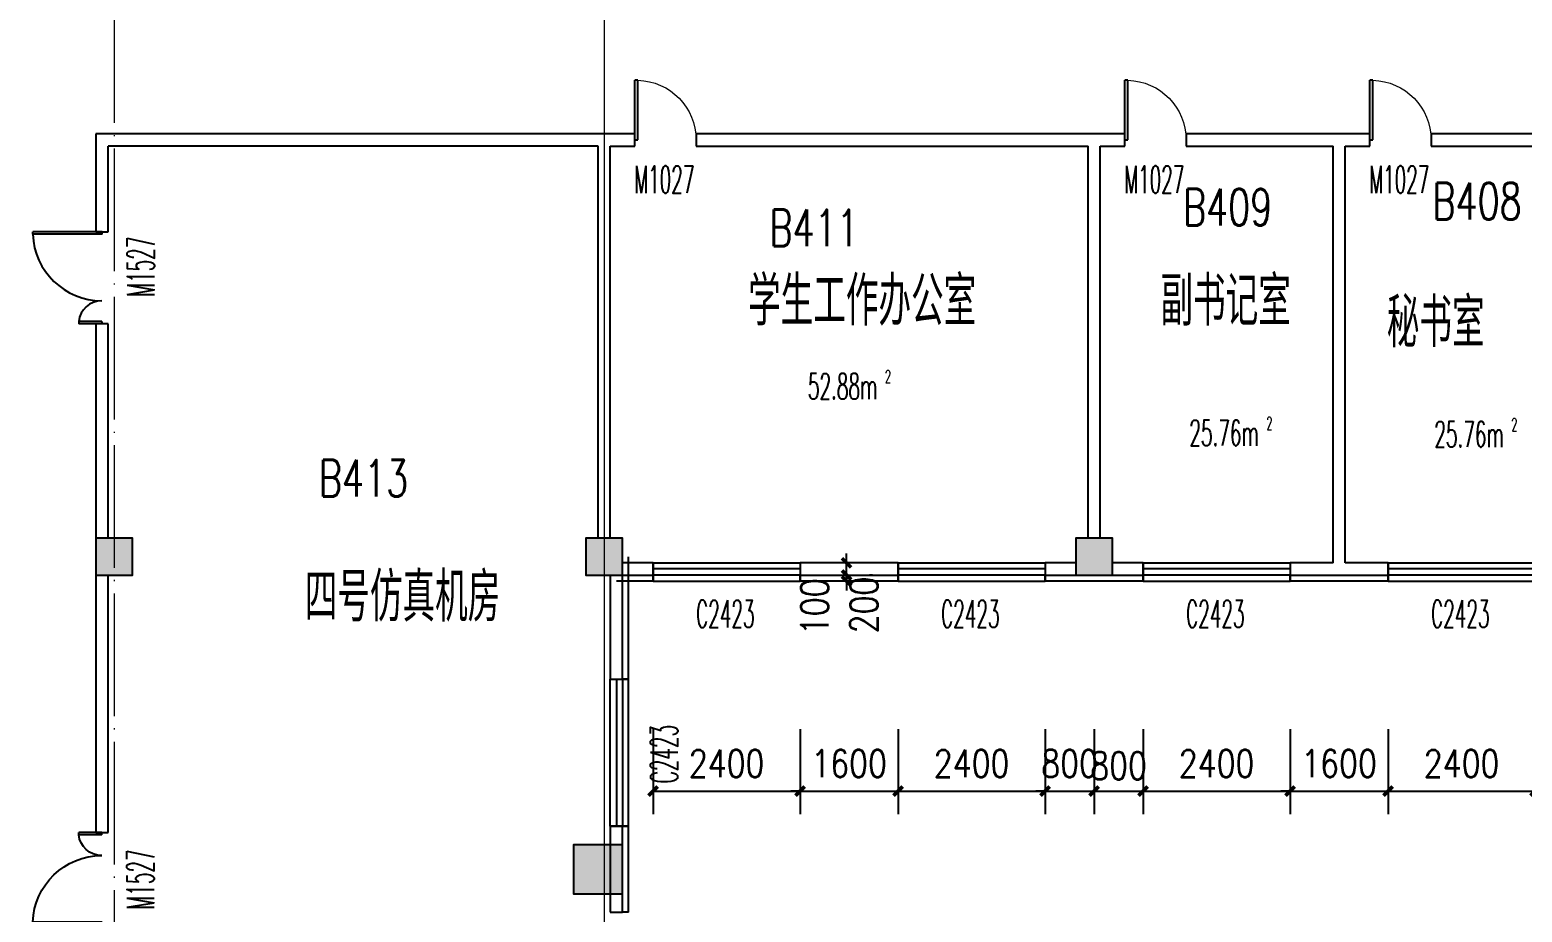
# Model space of a CAD drawing. Extents: x 1417642 to 3570900, y 124798 to 1191112.
# Drawn here: x 1523634 to 1547999, y 301417 to 315814 of the extents above; entities that cross this region are included whole.
import ezdxf

# ---------------------------------------------------------------- set-up
doc = ezdxf.new("R2010")
doc.units = 0
doc.header["$LTSCALE"] = 1000
doc.header["$MEASUREMENT"] = 0
doc.linetypes.add('DOTE', pattern=[2.42, 2, -0.2, 0.02, -0.2])
doc.layers.get('0').update_dxf_attribs({"linetype": 'CONTINUOUS'})
doc.layers.get('Defpoints').update_dxf_attribs({"linetype": 'CONTINUOUS'})
for name, color, linetype in [('colu', 2, 'CONTINUOUS'), ('COLUMN', 9, 'CONTINUOUS'), ('DOTE', 1, 'DOTE'), ('PUB_DIM', 3, 'CONTINUOUS'), ('PUB_HATCH', 8, 'CONTINUOUS'), ('PUB_TEXT', 40, 'CONTINUOUS'), ('SPACE', 7, 'CONTINUOUS'), ('SURFACE', 6, 'CONTINUOUS'), ('tiaozheng', 20, 'CONTINUOUS'), ('WALL', 4, 'CONTINUOUS'), ('WINDOW', 2, 'CONTINUOUS'), ('WINDOW_TEXT', 7, 'CONTINUOUS'), ('填充', 252, 'CONTINUOUS'), ('柱填充', 8, 'CONTINUOUS')]:
    doc.layers.add(name, color=color, linetype=linetype)
doc.styles.add('_TCH_SPACE', font='ROMANS', dxfattribs={"width": 0.7, "height": 5, "bigfont": 'Z'})
doc.styles.add('_TCH_WINDOW', font='ROMANS.shx', dxfattribs={"width": 0.7, "height": 400, "bigfont": 'Z.shx'})
doc.styles.add('DIM_FONT', font='SIMPLEX.shx', dxfattribs={"width": 0.8})
doc.styles.add('Z', font='ROMANS', dxfattribs={"width": 0.7, "bigfont": 'Z'})
doc.dimstyles.new('DIMN150', dxfattribs={"dimscale": 1.5, "dimtxt": 300, "dimasz": 100, "dimexe": 250, "dimexo": 300, "dimgap": 150, "dimtad": 1, "dimdec": 0, "dimzin": 0, "dimdsep": 46, "dimtxsty": 'DIM_FONT', "dimblk": 'ARCHTICK', "dimcen": 0.09, "dimdle": 1.5, "dimclrt": 7, "dimazin": 2, "dimtfac": 1, "dimtdec": 0, "dimtix": 1, "dimtmove": 2, "dimatfit": 3, "dimldrblk": 'ARCHTICK', "dimfxl": 1, "dimtolj": 1, "dimtzin": 0, "dimarcsym": 0})

# ---------------------------------------------------------------- blocks, each defined once
blk = doc.blocks.new('i89')
at = {"layer": '柱填充'}
h = blk.add_hatch(color=256, dxfattribs=at)
h.paths.add_polyline_path([(1555333, 501498), (1555333, 502098), (1554733, 502098), (1554733, 501498)])
h.paths.add_polyline_path([(1525733, 501498), (1525733, 502098), (1525133, 502098), (1525133, 501498)])
h.paths.add_polyline_path([(1517733, 501498), (1517733, 502098), (1517133, 502098), (1517133, 501498)])
h.paths.add_polyline_path([(1509733, 501498), (1509733, 502098), (1509133, 502098), (1509133, 501498)])
h.paths.add_polyline_path([(1501733, 501498), (1501733, 502098), (1501133, 502098), (1501133, 501498)])
h.paths.add_polyline_path([(1498133, 501498), (1498133, 502098), (1497533, 502098), (1497533, 501498)])
h.paths.add_polyline_path([(1498133, 529448), (1498133, 530148), (1497433, 530148), (1497433, 529448)])
h.paths.add_polyline_path([(1498133, 537448), (1498133, 538148), (1497433, 538148), (1497433, 537448)])
h.paths.add_polyline_path([(1541783, 545398), (1541783, 546098), (1541083, 546098), (1541083, 545398)])
h.paths.add_polyline_path([(1565333, 559098), (1565333, 559698), (1564733, 559698), (1564733, 559098)])
h.paths.add_polyline_path([(1565383, 549098), (1565383, 549798), (1564683, 549798), (1564683, 549098)])
h.paths.add_polyline_path([(1565333, 545498), (1565333, 546098), (1564733, 546098), (1564733, 545498)])
h.paths.add_polyline_path([(1565383, 538098), (1564683, 538098), (1564683, 537498), (1565383, 537498)])
h.paths.add_polyline_path([(1565333, 529498), (1565333, 530098), (1564733, 530098), (1564733, 529498)])
h.paths.add_polyline_path([(1565333, 519498), (1565333, 520098), (1564733, 520098), (1564733, 519498)])
h.paths.add_polyline_path([(1565333, 511498), (1565333, 512098), (1564733, 512098), (1564733, 511498)])
h.paths.add_polyline_path([(1565333, 501498), (1565333, 502098), (1564733, 502098), (1564733, 501498)])
h.paths.add_polyline_path([(1555333, 559098), (1555333, 559698), (1554733, 559698), (1554733, 559098)])
h.paths.add_polyline_path([(1555333, 549098), (1555333, 549698), (1554733, 549698), (1554733, 549098)])
h.paths.add_polyline_path([(1555333, 545498), (1555333, 546098), (1554733, 546098), (1554733, 545498)])
h.paths.add_polyline_path([(1555333, 537498), (1555333, 538098), (1554733, 538098), (1554733, 537498)])
h.paths.add_polyline_path([(1555433, 529448), (1555433, 530148), (1554733, 530148), (1554733, 529448)])
h.paths.add_polyline_path([(1555433, 519448), (1555433, 520148), (1554733, 520148), (1554733, 519448)])
h.paths.add_polyline_path([(1555433, 511498), (1555433, 512198), (1554733, 512198), (1554733, 511498)])
h.paths.add_polyline_path([(1551733, 557298), (1551733, 557898), (1551133, 557898), (1551133, 557298)])
h.paths.add_polyline_path([(1551783, 549098), (1551783, 549798), (1551083, 549798), (1551083, 549098)])
h.paths.add_polyline_path([(1551733, 545498), (1551733, 546098), (1551133, 546098), (1551133, 545498)])
h.paths.add_polyline_path([(1551733, 537498), (1551733, 538098), (1551133, 538098), (1551133, 537498)])
h.paths.add_polyline_path([(1551733, 529498), (1551733, 530098), (1551133, 530098), (1551133, 529498)])
h.paths.add_polyline_path([(1551733, 519498), (1551733, 520098), (1551133, 520098), (1551133, 519498)])
h.paths.add_polyline_path([(1551783, 511498), (1551783, 512198), (1551083, 512198), (1551083, 511498)])
h.paths.add_polyline_path([(1551733, 501498), (1551733, 502098), (1551133, 502098), (1551133, 501498)])
h.paths.add_polyline_path([(1541733, 559098), (1541733, 559698), (1541133, 559698), (1541133, 559098)])
h.paths.add_polyline_path([(1541733, 557298), (1541733, 557898), (1541133, 557898), (1541133, 557298)])
h.paths.add_polyline_path([(1541783, 549098), (1541783, 549798), (1541083, 549798), (1541083, 549098)])
h.paths.add_polyline_path([(1541733, 537498), (1541733, 538298), (1541133, 538298), (1541133, 537498)])
h.paths.add_polyline_path([(1541733, 519298), (1541733, 520098), (1541133, 520098), (1541133, 519298)])
h.paths.add_polyline_path([(1541833, 511498), (1541833, 512298), (1541033, 512298), (1541033, 511498)])
h.paths.add_polyline_path([(1541733, 501498), (1541733, 502098), (1541133, 502098), (1541133, 501498)])
h.paths.add_polyline_path([(1533733, 559098), (1533733, 559698), (1533133, 559698), (1533133, 559098)])
h.paths.add_polyline_path([(1533783, 549098), (1533783, 549798), (1533083, 549798), (1533083, 549098)])
h.paths.add_polyline_path([(1533733, 545498), (1533733, 546098), (1533133, 546098), (1533133, 545498)])
h.paths.add_polyline_path([(1533733, 537498), (1533733, 538298), (1533133, 538298), (1533133, 537498)])
h.paths.add_polyline_path([(1533733, 519298), (1533733, 520098), (1533133, 520098), (1533133, 519298)])
h.paths.add_polyline_path([(1533833, 511498), (1533833, 512298), (1533033, 512298), (1533033, 511498)])
h.paths.add_polyline_path([(1533733, 501498), (1533733, 502098), (1533133, 502098), (1533133, 501498)])
h.paths.add_polyline_path([(1525733, 559098), (1525733, 559698), (1525133, 559698), (1525133, 559098)])
h.paths.add_polyline_path([(1525783, 549098), (1525783, 549798), (1525083, 549798), (1525083, 549098)])
h.paths.add_polyline_path([(1525733, 545498), (1525733, 546098), (1525133, 546098), (1525133, 545498)])
h.paths.add_polyline_path([(1525733, 537498), (1525733, 538298), (1525133, 538298), (1525133, 537498)])
h.paths.add_polyline_path([(1525733, 519298), (1525733, 520098), (1525133, 520098), (1525133, 519298)])
h.paths.add_polyline_path([(1525833, 511498), (1525833, 512298), (1525033, 512298), (1525033, 511498)])
h.paths.add_polyline_path([(1517733, 559098), (1517733, 559698), (1517133, 559698), (1517133, 559098)])
h.paths.add_polyline_path([(1517783, 549098), (1517783, 549798), (1517083, 549798), (1517083, 549098)])
h.paths.add_polyline_path([(1517733, 545498), (1517733, 546098), (1517133, 546098), (1517133, 545498)])
h.paths.add_polyline_path([(1517733, 537498), (1517733, 538298), (1517133, 538298), (1517133, 537498)])
h.paths.add_polyline_path([(1517733, 519298), (1517733, 520098), (1517133, 520098), (1517133, 519298)])
h.paths.add_polyline_path([(1517833, 511498), (1517833, 512298), (1517033, 512298), (1517033, 511498)])
h.paths.add_polyline_path([(1509733, 559098), (1509733, 559698), (1509133, 559698), (1509133, 559098)])
h.paths.add_polyline_path([(1509783, 549098), (1509783, 549798), (1509083, 549798), (1509083, 549098)])
h.paths.add_polyline_path([(1509733, 545498), (1509733, 546098), (1509133, 546098), (1509133, 545498)])
h.paths.add_polyline_path([(1509733, 537498), (1509733, 538298), (1509133, 538298), (1509133, 537498)])
h.paths.add_polyline_path([(1509733, 519298), (1509733, 520098), (1509133, 520098), (1509133, 519298)])
h.paths.add_polyline_path([(1509833, 511498), (1509833, 512298), (1509033, 512298), (1509033, 511498)])
h.paths.add_polyline_path([(1509733, 480798), (1509733, 481398), (1509133, 481398), (1509133, 480798)])
h.paths.add_polyline_path([(1501733, 559098), (1501733, 559698), (1501133, 559698), (1501133, 559098)])
h.paths.add_polyline_path([(1501733, 549098), (1501733, 549698), (1501133, 549698), (1501133, 549098)])
h.paths.add_polyline_path([(1501733, 545498), (1501733, 546098), (1501133, 546098), (1501133, 545498)])
h.paths.add_polyline_path([(1501733, 537498), (1501733, 538098), (1501133, 538098), (1501133, 537498)])
h.paths.add_polyline_path([(1501733, 529498), (1501733, 530098), (1501133, 530098), (1501133, 529498)])
h.paths.add_polyline_path([(1501733, 519498), (1501733, 520098), (1501133, 520098), (1501133, 519498)])
h.paths.add_polyline_path([(1501833, 511498), (1501833, 512198), (1501133, 512198), (1501133, 511498)])
h.paths.add_polyline_path([(1501733, 480798), (1501733, 481398), (1501133, 481398), (1501133, 480798)])
h.paths.add_polyline_path([(1498133, 559098), (1498133, 559698), (1497533, 559698), (1497533, 559098)])
h.paths.add_polyline_path([(1498183, 549098), (1498183, 549798), (1497483, 549798), (1497483, 549098)])
h.paths.add_polyline_path([(1498133, 545498), (1498133, 546098), (1497533, 546098), (1497533, 545498)])
h.paths.add_polyline_path([(1498133, 519448), (1498133, 520148), (1497433, 520148), (1497433, 519448)])
h.paths.add_polyline_path([(1498133, 511448), (1498133, 512148), (1497433, 512148), (1497433, 511448)])
h.paths.add_polyline_path([(1498133, 480798), (1498133, 481398), (1497533, 481398), (1497533, 480798)])
h.paths.add_polyline_path([(1488133, 559098), (1488133, 559698), (1487533, 559698), (1487533, 559098)])
h.paths.add_polyline_path([(1488233, 549098), (1488233, 549798), (1487533, 549798), (1487533, 549098)])
h.paths.add_polyline_path([(1488133, 545498), (1488133, 546098), (1487533, 546098), (1487533, 545498)])
h.paths.add_polyline_path([(1488133, 537498), (1488133, 538098), (1487533, 538098), (1487533, 537498)])
h.paths.add_polyline_path([(1488133, 529498), (1488133, 530098), (1487533, 530098), (1487533, 529498)])
h.paths.add_polyline_path([(1488133, 519498), (1488133, 520098), (1487533, 520098), (1487533, 519498)])
h.paths.add_polyline_path([(1488133, 511498), (1488133, 512098), (1487533, 512098), (1487533, 511498)])
h.paths.add_polyline_path([(1488133, 501498), (1488133, 502098), (1487533, 502098), (1487533, 501498)])
h.paths.add_polyline_path([(1488133, 480798), (1488133, 481398), (1487533, 481398), (1487533, 480798)])
h.paths.add_polyline_path([(1498133, 484398), (1498133, 485198), (1497433, 485198), (1497433, 484398)])
h.paths.add_polyline_path([(1498134, 496298), (1498134, 497098), (1497433, 497098), (1497433, 496298)])
h.paths.add_polyline_path([(1487533, 497098), (1487533, 496298), (1488233, 496298), (1488233, 497098)])
h.paths.add_polyline_path([(1487533, 485198), (1487533, 484398), (1488233, 484398), (1488233, 485198)])
h.paths.add_polyline_path([(1509733, 496298), (1509733, 497098), (1509033, 497098), (1509033, 496298)])
h.paths.add_polyline_path([(1509733, 484398), (1509733, 485198), (1509033, 485198), (1509033, 484398)])
blk.add_hatch(color=256, dxfattribs=at).paths.add_polyline_path([(1508934, 497098), (1509032, 497098), (1509032, 496298), (1508934, 496298)])
at = {"layer": 'colu'}
for points in [[(1501733, 501498), (1501733, 502098), (1501133, 502098), (1501133, 501498)], [(1509733, 501498), (1509733, 502098), (1509133, 502098), (1509133, 501498)], [(1517733, 501498), (1517733, 502098), (1517133, 502098), (1517133, 501498)], [(1509733, 496298), (1509733, 497098), (1508933, 497098), (1508933, 496298)]]:
    blk.add_lwpolyline(points, close=True, dxfattribs=at)
blk = doc.blocks.new('_ArchTick')
at = {"color": 0, "linetype": 'ByBlock', "const_width": 0.4}
blk.add_lwpolyline([(-0.5, -0.5), (0.5, 0.5)], dxfattribs=at)
blk = doc.blocks.new('*D931')
at = {"layer": 'Defpoints', "color": 0}
for p in [(1536941, 307117), (1536967, 307117), (1536941, 306917)]:
    blk.add_point(p, dxfattribs=at)
at = {"layer": 'PUB_DIM', "color": 0, "lineweight": -2}
for p, q in [((1536967, 307117), (1536967, 307267)), ((1536967, 306917), (1536967, 307117)), ((1537391, 307117), (1537342, 307117)), ((1536967, 306917), (1536967, 306767)), ((1537391, 306917), (1537342, 306917))]:
    blk.add_line(p, q, dxfattribs=at)
at = {"layer": 'PUB_DIM', "color": 0, "lineweight": -2, "xscale": 150, "yscale": 150, "zscale": 150}
for p, rotation in [((1536967, 307117), 270), ((1536967, 306917), 90)]:
    blk.add_blockref('_ArchTick', p, dxfattribs=dict(at, rotation=rotation))
at = {"layer": 'PUB_DIM', "color": 7, "insert": (1537252, 306429), "char_height": 450, "attachment_point": 5, "rotation": 90, "style": 'DIM_FONT'}
blk.add_mtext('\\A1;200', dxfattribs=at)
blk = doc.blocks.new('*D932')
at = {"layer": 'Defpoints', "color": 0}
for p in [(1536941, 306917), (1536941, 306817), (1536967, 306917)]:
    blk.add_point(p, dxfattribs=at)
at = {"layer": 'PUB_DIM', "color": 0, "lineweight": -2}
for p, q in [((1536967, 306917), (1536967, 307067)), ((1536967, 306817), (1536967, 306917)), ((1536967, 306817), (1536967, 306667)), ((1537391, 306917), (1537342, 306917)), ((1537391, 306817), (1537342, 306817))]:
    blk.add_line(p, q, dxfattribs=at)
at = {"layer": 'PUB_DIM', "color": 0, "lineweight": -2, "xscale": 150, "yscale": 150, "zscale": 150}
for p, rotation in [((1536967, 306917), 270), ((1536967, 306817), 90)]:
    blk.add_blockref('_ArchTick', p, dxfattribs=dict(at, rotation=rotation))
at = {"layer": 'PUB_DIM', "color": 7, "insert": (1536449, 306399), "char_height": 450, "attachment_point": 5, "rotation": 90, "style": 'DIM_FONT'}
blk.add_mtext('\\A1;100', dxfattribs=at)
blk = doc.blocks.new('*D1464')
at = {"layer": 'Defpoints', "color": 0}
for p in [(1533810, 304854), (1536210, 304854), (1536210, 303392)]:
    blk.add_point(p, dxfattribs=at)
at = {"layer": 'PUB_DIM', "color": 0, "lineweight": -2}
for p, q in [((1533810, 304404), (1533810, 303017)), ((1536210, 304404), (1536210, 303017)), ((1533808, 303392), (1536213, 303392))]:
    blk.add_line(p, q, dxfattribs=at)
at = {"layer": 'PUB_DIM', "color": 0, "lineweight": -2, "xscale": 150, "yscale": 150, "zscale": 150, "rotation": 180}
blk.add_blockref('_ArchTick', (1533810, 303392), dxfattribs=at)
at = {"layer": 'PUB_DIM', "color": 0, "lineweight": -2, "xscale": 150, "yscale": 150, "zscale": 150}
blk.add_blockref('_ArchTick', (1536210, 303392), dxfattribs=at)
at = {"layer": 'PUB_DIM', "color": 7, "insert": (1535010, 303842), "char_height": 450, "attachment_point": 5, "style": 'DIM_FONT'}
blk.add_mtext('\\A1;2400', dxfattribs=at)
blk = doc.blocks.new('*D1465')
at = {"layer": 'Defpoints', "color": 0}
for p in [(1536210, 304854), (1537810, 304854), (1537810, 303392)]:
    blk.add_point(p, dxfattribs=at)
at = {"layer": 'PUB_DIM', "color": 0, "lineweight": -2}
for p, q in [((1536210, 304404), (1536210, 303017)), ((1537810, 304404), (1537810, 303017)), ((1536210, 303392), (1536060, 303392)), ((1536210, 303392), (1537810, 303392)), ((1537810, 303392), (1537960, 303392))]:
    blk.add_line(p, q, dxfattribs=at)
at = {"layer": 'PUB_DIM', "color": 0, "lineweight": -2, "xscale": 150, "yscale": 150, "zscale": 150}
blk.add_blockref('_ArchTick', (1536210, 303392), dxfattribs=at)
at = {"layer": 'PUB_DIM', "color": 0, "lineweight": -2, "xscale": 150, "yscale": 150, "zscale": 150, "rotation": 180}
blk.add_blockref('_ArchTick', (1537810, 303392), dxfattribs=at)
at = {"layer": 'PUB_DIM', "color": 7, "insert": (1537010, 303842), "char_height": 450, "attachment_point": 5, "style": 'DIM_FONT'}
blk.add_mtext('\\A1;1600', dxfattribs=at)
blk = doc.blocks.new('*D1466')
at = {"layer": 'Defpoints', "color": 0}
for p in [(1537810, 304854), (1540210, 304854), (1540210, 303392)]:
    blk.add_point(p, dxfattribs=at)
at = {"layer": 'PUB_DIM', "color": 0, "lineweight": -2}
for p, q in [((1537810, 304404), (1537810, 303017)), ((1540210, 304404), (1540210, 303017)), ((1537808, 303392), (1540213, 303392))]:
    blk.add_line(p, q, dxfattribs=at)
at = {"layer": 'PUB_DIM', "color": 0, "lineweight": -2, "xscale": 150, "yscale": 150, "zscale": 150, "rotation": 180}
blk.add_blockref('_ArchTick', (1537810, 303392), dxfattribs=at)
at = {"layer": 'PUB_DIM', "color": 0, "lineweight": -2, "xscale": 150, "yscale": 150, "zscale": 150}
blk.add_blockref('_ArchTick', (1540210, 303392), dxfattribs=at)
at = {"layer": 'PUB_DIM', "color": 7, "insert": (1539010, 303842), "char_height": 450, "attachment_point": 5, "style": 'DIM_FONT'}
blk.add_mtext('\\A1;2400', dxfattribs=at)
blk = doc.blocks.new('*D1467')
at = {"layer": 'Defpoints', "color": 0}
for p in [(1540210, 304854), (1541010, 304854), (1541010, 303392)]:
    blk.add_point(p, dxfattribs=at)
at = {"layer": 'PUB_DIM', "color": 0, "lineweight": -2}
for p, q in [((1540210, 304404), (1540210, 303017)), ((1541010, 304404), (1541010, 303017)), ((1540210, 303392), (1540060, 303392)), ((1540210, 303392), (1541010, 303392)), ((1541010, 303392), (1541160, 303392))]:
    blk.add_line(p, q, dxfattribs=at)
at = {"layer": 'PUB_DIM', "color": 0, "lineweight": -2, "xscale": 150, "yscale": 150, "zscale": 150}
blk.add_blockref('_ArchTick', (1540210, 303392), dxfattribs=at)
at = {"layer": 'PUB_DIM', "color": 0, "lineweight": -2, "xscale": 150, "yscale": 150, "zscale": 150, "rotation": 180}
blk.add_blockref('_ArchTick', (1541010, 303392), dxfattribs=at)
at = {"layer": 'PUB_DIM', "color": 7, "insert": (1540610, 303842), "char_height": 450, "attachment_point": 5, "style": 'DIM_FONT'}
blk.add_mtext('\\A1;800', dxfattribs=at)
blk = doc.blocks.new('*D1468')
at = {"layer": 'Defpoints', "color": 0}
for p in [(1541010, 304854), (1541810, 304854), (1541810, 303392)]:
    blk.add_point(p, dxfattribs=at)
at = {"layer": 'PUB_DIM', "color": 0, "lineweight": -2}
for p, q in [((1541010, 304404), (1541010, 303017)), ((1541810, 304404), (1541810, 303017)), ((1541008, 303392), (1541813, 303392))]:
    blk.add_line(p, q, dxfattribs=at)
at = {"layer": 'PUB_DIM', "color": 0, "lineweight": -2, "xscale": 150, "yscale": 150, "zscale": 150, "rotation": 180}
blk.add_blockref('_ArchTick', (1541010, 303392), dxfattribs=at)
at = {"layer": 'PUB_DIM', "color": 0, "lineweight": -2, "xscale": 150, "yscale": 150, "zscale": 150}
blk.add_blockref('_ArchTick', (1541810, 303392), dxfattribs=at)
at = {"layer": 'PUB_DIM', "color": 7, "insert": (1541410, 303805), "char_height": 450, "attachment_point": 5, "style": 'DIM_FONT'}
blk.add_mtext('\\A1;800', dxfattribs=at)
blk = doc.blocks.new('*D1469')
at = {"layer": 'Defpoints', "color": 0}
for p in [(1541810, 304854), (1544210, 304854), (1544210, 303392)]:
    blk.add_point(p, dxfattribs=at)
at = {"layer": 'PUB_DIM', "color": 0, "lineweight": -2}
for p, q in [((1541810, 304404), (1541810, 303017)), ((1544210, 304404), (1544210, 303017)), ((1541808, 303392), (1544213, 303392))]:
    blk.add_line(p, q, dxfattribs=at)
at = {"layer": 'PUB_DIM', "color": 0, "lineweight": -2, "xscale": 150, "yscale": 150, "zscale": 150, "rotation": 180}
blk.add_blockref('_ArchTick', (1541810, 303392), dxfattribs=at)
at = {"layer": 'PUB_DIM', "color": 0, "lineweight": -2, "xscale": 150, "yscale": 150, "zscale": 150}
blk.add_blockref('_ArchTick', (1544210, 303392), dxfattribs=at)
at = {"layer": 'PUB_DIM', "color": 7, "insert": (1543010, 303842), "char_height": 450, "attachment_point": 5, "style": 'DIM_FONT'}
blk.add_mtext('\\A1;2400', dxfattribs=at)
blk = doc.blocks.new('*D1470')
at = {"layer": 'Defpoints', "color": 0}
for p in [(1544210, 304854), (1545810, 304854), (1545810, 303392)]:
    blk.add_point(p, dxfattribs=at)
at = {"layer": 'PUB_DIM', "color": 0, "lineweight": -2}
for p, q in [((1544210, 304404), (1544210, 303017)), ((1545810, 304404), (1545810, 303017)), ((1544210, 303392), (1544060, 303392)), ((1544210, 303392), (1545810, 303392)), ((1545810, 303392), (1545960, 303392))]:
    blk.add_line(p, q, dxfattribs=at)
at = {"layer": 'PUB_DIM', "color": 0, "lineweight": -2, "xscale": 150, "yscale": 150, "zscale": 150}
blk.add_blockref('_ArchTick', (1544210, 303392), dxfattribs=at)
at = {"layer": 'PUB_DIM', "color": 0, "lineweight": -2, "xscale": 150, "yscale": 150, "zscale": 150, "rotation": 180}
blk.add_blockref('_ArchTick', (1545810, 303392), dxfattribs=at)
at = {"layer": 'PUB_DIM', "color": 7, "insert": (1545010, 303842), "char_height": 450, "attachment_point": 5, "style": 'DIM_FONT'}
blk.add_mtext('\\A1;1600', dxfattribs=at)
blk = doc.blocks.new('*D1471')
at = {"layer": 'Defpoints', "color": 0}
for p in [(1545810, 304854), (1548210, 304854), (1548210, 303392)]:
    blk.add_point(p, dxfattribs=at)
at = {"layer": 'PUB_DIM', "color": 0, "lineweight": -2}
for p, q in [((1545810, 304404), (1545810, 303017)), ((1548210, 304404), (1548210, 303017)), ((1545808, 303392), (1548213, 303392))]:
    blk.add_line(p, q, dxfattribs=at)
at = {"layer": 'PUB_DIM', "color": 0, "lineweight": -2, "xscale": 150, "yscale": 150, "zscale": 150, "rotation": 180}
blk.add_blockref('_ArchTick', (1545810, 303392), dxfattribs=at)
at = {"layer": 'PUB_DIM', "color": 0, "lineweight": -2, "xscale": 150, "yscale": 150, "zscale": 150}
blk.add_blockref('_ArchTick', (1548210, 303392), dxfattribs=at)
at = {"layer": 'PUB_DIM', "color": 7, "insert": (1547010, 303842), "char_height": 450, "attachment_point": 5, "style": 'DIM_FONT'}
blk.add_mtext('\\A1;2400', dxfattribs=at)
blk = doc.blocks.new('_FZH')
blk.add_lwpolyline([(-0.5, -0.5), (0.5, -0.5), (0.5, 0.5), (-0.5, 0.5)], close=True)
at = {"layer": 'PUB_HATCH'}
blk.add_solid([(-0.5, -0.5), (0.5, -0.5), (-0.5, 0.5), (0.5, 0.5)], dxfattribs=at)
blk = doc.blocks.new('$DorLib2D$00000225')
at = {"color": 0}
for p, q in [((0.475, -0.001), (0.475, 0.752)), ((0.475, 0.752), (0.5, 0.752)), ((0.5, -0.001), (0.5, 0.752)), ((-0.5, 0), (-0.5, 0.252)), ((-0.475, 0.252), (-0.5, 0.252)), ((-0.475, 0), (-0.475, 0.252)), ((-0.475, 0), (-0.5, 0)), ((0.475, -0.001), (0.5, -0.001))]:
    blk.add_line(p, q, dxfattribs=at)
for centre, radius, start, end in [((0.505, -0.002), 0.755, 92.2493, 179.7238), ((-0.501, 0.003), 0.251, 359.7899, 84.0974)]:
    blk.add_arc(centre, radius, start, end, dxfattribs=at)
blk = doc.blocks.new('$DorLib2D$00000001')
for p, q in [((0.45, 0.975), (0.5, 0.975)), ((0.45, 0), (0.45, 0.975)), ((0.5, 0), (0.5, 0.975)), ((0.5, 0), (0.45, 0))]:
    blk.add_line(p, q)
at = {"lineweight": 13}
blk.add_arc((0.475, 0), 0.975, 91.4693, 180, dxfattribs=at)
blk = doc.blocks.new('$TCHSYS$WIN2D')
for p, q in [((-0.5, 0.5), (0.5, 0.5)), ((-0.5, 0.5), (-0.5, -0.5)), ((0.5, 0.5), (0.5, -0.5)), ((0.5, 0.167), (-0.5, 0.167)), ((0.5, -0.167), (-0.5, -0.167)), ((-0.5, -0.5), (0.5, -0.5))]:
    blk.add_line(p, q)

msp = doc.modelspace()

# ---------------------------------------------------------------- linework, layer by layer
at = {"layer": 'DOTE', "lineweight": 0}
for points in [[(1525010.3, 342917), (1525010.3, 259645.1)], [(1533010.3, 325217), (1533010.3, 259645.1)], [(1533010.3, 317217), (1533010.3, 259645.1)]]:
    msp.add_lwpolyline(points, dxfattribs=at)
at = {"layer": 'SURFACE'}
for p, q in [((1533410.3, 305217.3), (1533410.3, 307217)), ((1533810.3, 306817), (1533210.3, 306817)), ((1533810.3, 306817), (1533810.3, 306917)), ((1536210.3, 306817), (1536210.3, 306917)), ((1537810.3, 306817), (1536210.3, 306817)), ((1537810.3, 306817), (1537810.3, 306917)), ((1540210.3, 306817), (1540210.3, 306917)), ((1541010.3, 306817), (1540210.3, 306817)), ((1541810.3, 306817), (1541010.3, 306817)), ((1541810.3, 306817), (1541810.3, 306917)), ((1544210.3, 306817), (1544210.3, 306917)), ((1545010.3, 306817), (1544210.3, 306817)), ((1545810.3, 306817), (1545010.3, 306817)), ((1545810.3, 306817), (1545810.3, 306917)), ((1533410.3, 305217.3), (1533310.3, 305217.3)), ((1533410.3, 302817.3), (1533310.3, 302817.3)), ((1533410.3, 301417), (1533410.3, 302817.3)), ((1533410.3, 301417), (1533310.3, 301417))]:
    msp.add_line(p, q, dxfattribs=at)
at = {"layer": 'WALL'}
for p, q in [((1524710.3, 314117), (1524710.3, 312517)), ((1533010.3, 314117), (1524710.3, 314117)), ((1533510.5, 314117), (1533010.3, 314117)), ((1533510.5, 313917), (1533510.5, 314117)), ((1541010.3, 314117), (1534510.5, 314117)), ((1534510.5, 314117), (1534510.5, 313917)), ((1541510.5, 314117), (1541010.3, 314117)), ((1541510.5, 313917), (1541510.5, 314117)), ((1545010.3, 314117), (1542510.5, 314117)), ((1542510.5, 314117), (1542510.5, 313917)), ((1545510.5, 314117), (1545010.3, 314117)), ((1545510.5, 313917), (1545510.5, 314117)), ((1549010.3, 314117), (1546510.5, 314117)), ((1546510.5, 314117), (1546510.5, 313917)), ((1524910.3, 312517), (1524910.3, 313917)), ((1532910.3, 313917), (1524910.3, 313917)), ((1532910.3, 307517), (1532910.3, 313917)), ((1533110.3, 313917), (1533510.5, 313917)), ((1533110.3, 307517), (1533110.3, 313917)), ((1534510.5, 313917), (1540910.3, 313917)), ((1540910.3, 307517), (1540910.3, 313917)), ((1541110.3, 307517), (1541110.3, 313917)), ((1541110.3, 313917), (1541510.5, 313917)), ((1542510.5, 313917), (1544910.3, 313917)), ((1544910.3, 307117), (1544910.3, 313917)), ((1545110.3, 313917), (1545510.5, 313917)), ((1545110.3, 307117), (1545110.3, 313917)), ((1546510.5, 313917), (1548910.3, 313917)), ((1524710.3, 312517), (1524910.3, 312517)), ((1524910.3, 311017), (1524710.3, 311017)), ((1524710.3, 311017), (1524710.3, 307517)), ((1524910.3, 307517), (1524910.3, 311017)), ((1533810.3, 307117), (1533310.3, 307117)), ((1533810.3, 306917), (1533810.3, 307117)), ((1537810.3, 307117), (1536210.3, 307117)), ((1536210.3, 307117), (1536210.3, 306917)), ((1537810.3, 306917), (1537810.3, 307117)), ((1540710.3, 307117), (1540210.3, 307117)), ((1540210.3, 307117), (1540210.3, 306917)), ((1541810.3, 307117), (1541310.3, 307117)), ((1541810.3, 306917), (1541810.3, 307117)), ((1544910.3, 307117), (1544210.3, 307117)), ((1544210.3, 307117), (1544210.3, 306917)), ((1545810.3, 307117), (1545110.3, 307117)), ((1545810.3, 306917), (1545810.3, 307117)), ((1524710.3, 306917), (1524710.3, 302717)), ((1524910.3, 302717), (1524910.3, 306917)), ((1533110.3, 306917), (1533110.3, 305217.3)), ((1533310.3, 306917), (1533810.3, 306917)), ((1533310.3, 305217.3), (1533310.3, 306917)), ((1536210.3, 306917), (1537810.3, 306917)), ((1540210.3, 306917), (1540710.3, 306917)), ((1541310.3, 306917), (1541810.3, 306917)), ((1544210.3, 306917), (1545010.3, 306917)), ((1545010.3, 306917), (1545810.3, 306917)), ((1533110.3, 305217.3), (1533310.3, 305217.3)), ((1524710.3, 302717), (1524910.3, 302717)), ((1533310.3, 302817.3), (1533110.3, 302817.3)), ((1533110.3, 302817.3), (1533110.3, 301417)), ((1533310.3, 301417), (1533310.3, 302817.3)), ((1533110.3, 301417), (1533310.3, 301417))]:
    msp.add_line(p, q, dxfattribs=at)

# ---------------------------------------------------------------- block references
at = {"layer": 'COLUMN', "lineweight": 0, "xscale": 600, "yscale": 600, "zscale": 600}
for p in [(1525010.3, 307217), (1533010.3, 307217), (1541010.3, 307217)]:
    msp.add_blockref('_FZH', p, dxfattribs=at)
at = {"layer": 'tiaozheng'}
msp.add_blockref('i89', (23577.2, -194581.3), dxfattribs=at)
at = {"layer": 'WINDOW', "lineweight": 0}
ref = msp.add_blockref('$DorLib2D$00000001', (1534010.5, 314017), dxfattribs=dict(at, xscale=1000, yscale=-1000, zscale=1000, rotation=179.9999999999975))
ref.add_attrib('A', 'M1027', (1533501.2, 313150.1), dxfattribs={"layer": 'WINDOW_TEXT', "lineweight": 0, "height": 446.25, "rotation": 360, "style": '_TCH_WINDOW', "width": 0.494118})
ref = msp.add_blockref('$DorLib2D$00000001', (1542010.5, 314017), dxfattribs=dict(at, xscale=1000, yscale=-1000, zscale=1000, rotation=180.000000000005))
ref.add_attrib('A', 'M1027', (1541501.2, 313150.1), dxfattribs={"layer": 'WINDOW_TEXT', "lineweight": 0, "height": 446.25, "style": '_TCH_WINDOW', "width": 0.494118})
ref = msp.add_blockref('$DorLib2D$00000001', (1546010.5, 314017), dxfattribs=dict(at, xscale=1000, yscale=-1000, zscale=1000, rotation=180.0000000000067))
ref.add_attrib('A', 'M1027', (1545501.2, 313150.1), dxfattribs={"layer": 'WINDOW_TEXT', "lineweight": 0, "height": 446.25, "style": '_TCH_WINDOW', "width": 0.494118})
ref = msp.add_blockref('$DorLib2D$00000225', (1524810.3, 311767), dxfattribs=dict(at, xscale=1500, yscale=1500, zscale=1500, rotation=90))
ref.add_attrib('A', 'M1527', (1525670.1, 311457.7), dxfattribs={"layer": 'WINDOW_TEXT', "lineweight": 0, "height": 446.25, "rotation": 90, "style": '_TCH_WINDOW', "width": 0.494118})
at = {"layer": 'WINDOW', "color": 2}
ref = msp.add_blockref('$TCHSYS$WIN2D', (1535010.3, 306967), dxfattribs=dict(at, xscale=-2400, yscale=-300, zscale=-2400, rotation=179.9999999999949))
ref.add_attrib('A', 'C2423', (1534511.5, 306060.1), dxfattribs={"layer": 'WINDOW_TEXT', "color": 2, "height": 446.25, "rotation": 360, "style": '_TCH_WINDOW', "width": 0.494118})
ref = msp.add_blockref('$TCHSYS$WIN2D', (1539010.3, 306967), dxfattribs=dict(at, xscale=-2400, yscale=-300, zscale=-2400, rotation=179.9999999999949))
ref.add_attrib('A', 'C2423', (1538511.5, 306060.1), dxfattribs={"layer": 'WINDOW_TEXT', "color": 2, "height": 446.25, "rotation": 360, "style": '_TCH_WINDOW', "width": 0.494118})
ref = msp.add_blockref('$TCHSYS$WIN2D', (1543010.3, 306967), dxfattribs=dict(at, xscale=-2400, yscale=-300, zscale=-2400, rotation=180.0000000000033))
ref.add_attrib('A', 'C2423', (1542511.5, 306060.1), dxfattribs={"layer": 'WINDOW_TEXT', "color": 2, "height": 446.25, "style": '_TCH_WINDOW', "width": 0.494118})
ref = msp.add_blockref('$TCHSYS$WIN2D', (1547010.3, 306967), dxfattribs=dict(at, xscale=-2400, yscale=-300, zscale=-2400, rotation=180.0000000000033))
ref.add_attrib('A', 'C2423', (1546511.5, 306060.1), dxfattribs={"layer": 'WINDOW_TEXT', "color": 2, "height": 446.25, "style": '_TCH_WINDOW', "width": 0.494118})
ref = msp.add_blockref('$TCHSYS$WIN2D', (1533260.3, 304017.3), dxfattribs=dict(at, xscale=2400, yscale=300, zscale=2400, rotation=90.00000000000146))
ref.add_attrib('A', 'C2423', (1534213.2, 303518.6), dxfattribs={"layer": 'WINDOW_TEXT', "color": 2, "height": 446.25, "rotation": 90, "style": '_TCH_WINDOW', "width": 0.494118})
at = {"layer": 'WINDOW', "lineweight": 0}
ref = msp.add_blockref('$DorLib2D$00000225', (1524810.3, 301967), dxfattribs=dict(at, xscale=-1500, yscale=1500, zscale=-1500, rotation=89.9999999999926))
ref.add_attrib('A', 'M1527', (1525663.5, 301457.7), dxfattribs={"layer": 'WINDOW_TEXT', "lineweight": 0, "height": 446.25, "rotation": 90, "style": '_TCH_WINDOW', "width": 0.494118})

# ---------------------------------------------------------------- texts
at = {"layer": 'PUB_TEXT', "color": 1, "lineweight": 60, "style": 'Z', "width": 0.7}
for s, p in [('B409', (1542460.5, 312619.5)), ('B408', (1546533.3, 312719.6)), ('B411', (1535709, 312281.4)), ('B413', (1528352.5, 308197))]:
    msp.add_text(s, height=600, dxfattribs=at).set_placement(p)
at = {"layer": 'SPACE', "style": '_TCH_SPACE', "width": 0.525}
for s, height, p in [('52.88m', 420, (1536337.1, 309788.9)), ('2', 210, (1537597.1, 310051.4)), ('25.76m', 420, (1542564.7, 309026.9)), ('2', 210, (1543824.7, 309289.4)), ('2', 210, (1547824.7, 309266.9)), ('25.76m', 420, (1546564.7, 309004.4))]:
    msp.add_text(s, height=height, dxfattribs=at).set_placement(p)
at = {"layer": '填充', "char_height": 800, "style": '_TCH_WINDOW'}
for s, insert, width, attachment_point in [('{\\C2;学生工作办公室}', (1535360.8, 311787.8), 4187.47, 1), (' {\\C2;副书记室}', (1541709.5, 311787.8), 2458.448, 1), ('{\\C2;秘书室}', (1545788.9, 311436.8), 2458.448, 1), ('{\\C3;四号仿真机房}', (1529718.6, 306957.9), 4553.77, 2)]:
    msp.add_mtext(s, dxfattribs=dict(at, insert=insert, width=width, attachment_point=attachment_point))

# ---------------------------------------------------------------- dimensions: what is measured, and where the dimension line sits
at = {"layer": 'PUB_DIM'}
for base, p1, p2, angle, picture, middle in [((1536966.7, 307117), (1536940.8, 306917), (1536940.8, 307117), 90, '*D931', (1537252.1, 306429.4)), ((1536966.7, 306917), (1536940.8, 306817), (1536940.8, 306917), 90, '*D932', (1536449.2, 306399.2)), ((1541810.3, 303391.9), (1541010.3, 304854.5), (1541810.3, 304854.5), 0.00005, '*D1468', (1541410.3, 303805))]:
    dim = msp.add_linear_dim(base=base, p1=p1, p2=p2, angle=angle, dimstyle='DIMN150', dxfattribs=at)
    dim.commit()
    dim.dimension.update_dxf_attribs({"geometry": picture, "text_midpoint": middle, "dimtype": 129})
for p1, p2, picture, middle in [((1533810.3, 304854.5), (1536210.3, 304854.5), '*D1464', (1535010.3, 303841.9)), ((1536210.3, 304854.5), (1537810.3, 304854.5), '*D1465', (1537010.3, 303841.9)), ((1537810.3, 304854.5), (1540210.3, 304854.5), '*D1466', (1539010.3, 303841.9)), ((1540210.3, 304854.5), (1541010.3, 304854.5), '*D1467', (1540610.3, 303841.9)), ((1541810.3, 304854.5), (1544210.3, 304854.5), '*D1469', (1543010.3, 303841.9)), ((1544210.3, 304854.5), (1545810.3, 304854.5), '*D1470', (1545010.3, 303841.9)), ((1545810.3, 304854.5), (1548210.3, 304854.5), '*D1471', (1547010.3, 303841.9))]:
    dim = msp.add_aligned_dim(p1=p1, p2=p2, distance=-1462.5, dimstyle='DIMN150', dxfattribs=at)
    dim.commit()
    dim.dimension.update_dxf_attribs({"geometry": picture, "text_midpoint": middle})

doc.saveas('drawing.dxf')
